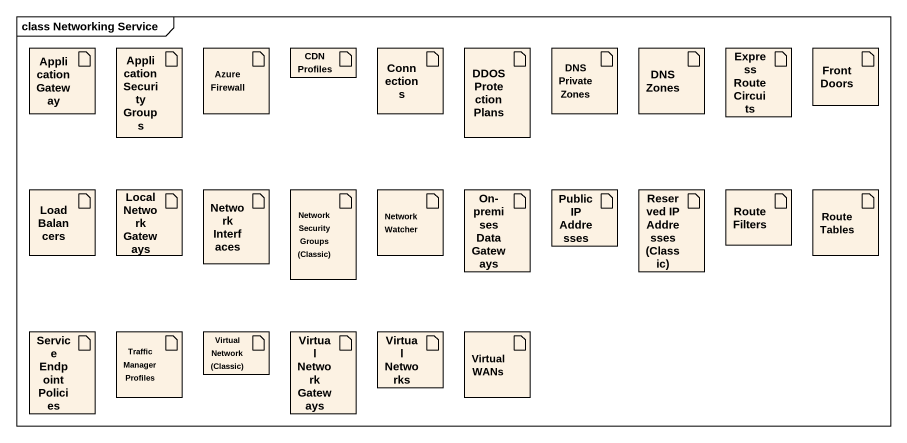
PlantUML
@startuml
mainframe class Networking Service
artifact "Application Gateway" as Application_Gateway
artifact "Application Security Groups" as Application_Security_Groups
artifact "Azure Firewall" as Azure_Firewall
artifact "CDN Profiles" as CDN_Profiles
artifact Connections
artifact "DDOS Protection Plans" as DDOS_Protection_Plans
artifact "DNS Private Zones" as DNS_Private_Zones
artifact "DNS Zones" as DNS_Zones
artifact "ExpressRoute Circuits" as ExpressRoute_Circuits
artifact "Front Doors" as Front_Doors
artifact "Load Balancers" as Load_Balancers
artifact "Local Network Gateways" as Local_Network_Gateways
artifact "Network Interfaces" as Network_Interfaces
artifact "Network Security Groups (Classic)" as Network_Security_Groups
artifact "Network Watcher" as Network_Watcher
artifact "On-premises Data Gateways" as On_premises_Data_Gateways
artifact "Public IP Addresses" as Public_IP_Addresses
artifact "Reserved IP Addresses (Classic)" as Reserved_IP_Addresses
artifact "Route Filters" as Route_Filters
artifact "Route Tables" as Route_Tables
artifact "Service Endpoint Policies" as Service_Endpoint_Policies
artifact "Traffic Manager Profiles" as Traffic_Manager_Profiles
artifact "Virtual Network (Classic)" as Virtual_Network_Classic
artifact "Virtual Network Gateways" as Virtual_Network_Gateways
artifact "Virtual Networks" as Virtual_Networks
artifact "Virtual WANs" as Virtual_WANs
@enduml
